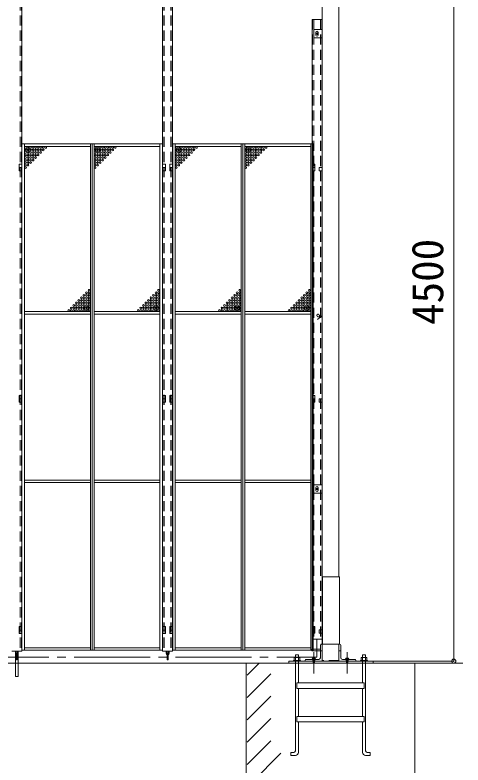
# Model space of a CAD drawing. Units: millimetres, scale not verified. Extents: x -12406 to 12406, y -8553 to 8553.
# Drawn here: x 577 to 3231, y -5180 to -732 of the extents above; entities that cross this region are included whole.
import ezdxf
from ezdxf.enums import TextEntityAlignment as Align

# ---------------------------------------------------------------- set-up
doc = ezdxf.new("R2010")
doc.units = ezdxf.units.MM
doc.header["$LTSCALE"] = 50
doc.header["$PDMODE"] = 32
doc.header["$PDSIZE"] = 25
for name, pattern in [('CHAIN2', [12, 9, -1, 1, -1]), ('DASHED1', [1.8, 1.2, -0.6]), ('DOUBLE_CHAIN2', [12.8, 9, -1, 0.6, -0.6, 0.6, -1])]:
    doc.linetypes.add(name, pattern=pattern)
doc.layers.add('0-0_0', color=7, linetype='Continuous', lineweight=9)
doc.layers.add('0-A_ﾒッｼュﾊﾟﾈﾙ用ﾌﾞﾛッｸ', color=7, linetype='Continuous', lineweight=9)
doc.styles.add('ＭＳ ゴシック', font='')
doc.styles.get('ＭＳ ゴシック').set_extended_font_data('MS Gothic')

msp = doc.modelspace()

# ---------------------------------------------------------------- linework, layer by layer
at = {"layer": '0-0_0'}
for p, q in [((2496.06, -64), (2496.06, -4063.67)), ((3176.06, -4564.01), (3176.06, -64)), ((3176.06, -164), (3176.06, -4464.01)), ((617.6, -4504.12), (617.6, -284.34)), ((1450.6, -4504.12), (1450.6, -284.34)), ((1510.6, -4504.12), (1510.6, -284.34)), ((2396.07, -4563.62), (2396.07, -463.97)), ((2336.18, -757.78), (2395.88, -757.78)), ((2336.18, -4433.19), (2336.18, -757.78)), ((2393.59, -776.78), (2396.07, -776.78)), ((2395.88, -4433.19), (2395.88, -776.78)), ((2358.57, -834.94), (2358.57, -850.94)), ((2373.57, -834.94), (2373.57, -850.94)), ((617.79, -1496.33), (617.79, -4499.33)), ((1450.3, -1496.33), (617.79, -1496.33)), ((632.8, -4499.33), (632.8, -1496.33)), ((1023.04, -1511.33), (632.8, -1511.33)), ((1023.04, -4499.33), (1023.04, -1496.33)), ((1034.05, -4499.33), (1034.05, -1496.33)), ((1045.05, -4499.33), (1045.05, -1496.33)), ((1045.05, -1511.33), (1435.3, -1511.33)), ((1435.3, -4499.33), (1435.3, -1496.33)), ((1450.3, -1496.33), (1450.3, -4499.33)), ((1510.8, -1496.33), (1510.8, -4499.33)), ((2343.3, -1496.33), (1510.8, -1496.33)), ((1525.79, -4499.33), (1525.79, -1496.33)), ((1916.05, -1511.33), (1525.79, -1511.33)), ((1916.05, -4499.33), (1916.05, -1496.33)), ((1927.05, -4499.33), (1927.05, -1496.33)), ((1938.05, -4499.33), (1938.05, -1496.33)), ((1938.05, -1511.33), (2328.3, -1511.33)), ((2328.3, -4499.33), (2328.3, -1496.33)), ((2336.39, -1496.33), (2336.39, -4499.33)), ((2343.3, -1496.33), (2343.3, -4499.33)), ((617.89, -1616.33), (600.89, -1616.33)), ((600.89, -1636.33), (617.79, -1636.33)), ((1450.3, -1616.33), (1467.3, -1616.33)), ((1467.3, -1636.33), (1450.3, -1636.33)), ((1450.6, -1659.27), (1450.6, -1639.27)), ((1510.8, -1616.33), (1493.89, -1616.33)), ((1493.89, -1636.33), (1510.8, -1636.33)), ((2336.39, -1616.33), (2353.39, -1616.33)), ((2353.39, -1636.33), (2336.39, -1636.33)), ((2343.59, -1659.27), (2343.59, -1639.27)), ((1023.04, -2490.33), (632.8, -2490.33)), ((1045.05, -2490.33), (1435.3, -2490.33)), ((1916.05, -2490.33), (1525.79, -2490.33)), ((1938.05, -2490.33), (2328.3, -2490.33)), ((1023.04, -2505.33), (632.8, -2505.33)), ((1045.05, -2505.33), (1435.3, -2505.33)), ((1916.05, -2505.33), (1525.79, -2505.33)), ((1938.05, -2505.33), (2328.3, -2505.33)), ((1450.6, -3009.2), (1450.6, -3029.2)), ((1493.89, -3007.83), (1510.8, -3007.83)), ((2353.39, -3007.4), (2336.18, -3007.4)), ((2336.39, -2987.83), (2353.39, -2987.83)), ((1023.04, -3490.33), (632.8, -3490.33)), ((1023.04, -3505.33), (632.8, -3505.33)), ((1045.05, -3490.33), (1435.3, -3490.33)), ((1045.05, -3505.33), (1435.3, -3505.33)), ((1916.05, -3490.33), (1525.79, -3490.33)), ((1916.05, -3505.33), (1525.79, -3505.33)), ((1938.05, -3490.33), (2328.3, -3490.33)), ((1938.05, -3505.33), (2328.3, -3505.33)), ((2358.57, -3535.28), (2358.57, -3551.28)), ((2373.57, -3535.28), (2373.57, -3551.28)), ((1450.6, -4379.14), (1450.6, -4399.13)), ((1493.89, -4359.34), (1510.8, -4359.34)), ((1510.8, -4379.33), (1493.89, -4379.33)), ((1493.89, -4379.34), (1510.6, -4379.34)), ((2353.39, -4378.47), (2336.18, -4378.47)), ((2353.39, -4359.33), (2336.39, -4359.33)), ((2336.39, -4378.48), (2353.32, -4378.48)), ((2336.18, -4433.19), (2395.88, -4433.19)), ((1023.04, -4484.33), (632.8, -4484.33)), ((1045.05, -4484.33), (1435.3, -4484.33)), ((1916.05, -4484.33), (1525.79, -4484.33)), ((1938.05, -4484.33), (2328.3, -4484.33)), ((2386.07, -4468.63), (2386.07, -4543.63)), ((2396.07, -4463.64), (2391.07, -4463.64)), ((2399.27, -4463.64), (2501.05, -4463.64)), ((2496.06, -4563.62), (2496.06, -4463.64)), ((2506.05, -4468.63), (2506.05, -4543.63)), ((617.6, -4504.34), (557.6, -4504.34)), ((579.09, -4504.34), (579.09, -4517.84)), ((579.62, -4575.62), (579.62, -4504.34)), ((584.1, -4504.34), (584.1, -4517.84)), ((585.1, -4518.84), (585.1, -4553.84)), ((590.1, -4518.84), (590.1, -4553.84)), ((591.1, -4504.34), (591.1, -4517.84)), ((595.62, -4575.62), (595.62, -4504.34)), ((596.1, -4504.34), (596.1, -4517.84)), ((1450.3, -4499.33), (617.79, -4499.33)), ((1510.6, -4504.34), (1450.6, -4504.34)), ((1472.1, -4504.34), (1472.1, -4517.84)), ((1477.09, -4504.34), (1477.09, -4517.84)), ((1478.1, -4518.84), (1478.1, -4553.84)), ((1483.1, -4518.84), (1483.1, -4553.84)), ((1484.1, -4504.34), (1484.1, -4517.84)), ((1489.1, -4504.34), (1489.1, -4517.84)), ((2343.3, -4499.33), (1510.8, -4499.33)), ((2237.9, -4528.2), (2237.9, -5096.3)), ((2253.81, -4526.2), (2239.9, -4526.2)), ((2255.81, -4693.35), (2255.81, -4528.2)), ((2386.07, -4493.63), (2338.07, -4493.63)), ((2338.07, -4503.63), (2396.07, -4503.63)), ((2496.06, -4503.63), (2506.05, -4503.63)), ((2635.88, -4528.19), (2635.88, -4693.35)), ((2651.8, -4526.2), (2637.87, -4526.2)), ((2653.78, -5096.3), (2653.78, -4528.19)), ((-11853.95, -4575.62), (3146.05, -4575.62)), ((1945.6, -4575.62), (1945.6, -5575.62)), ((1952.2, -4646.93), (2024.13, -4575)), ((2199.1, -4564), (2698.56, -4564)), ((2199.1, -4564), (2199.1, -4575.5)), ((2229.94, -4560.07), (2229.94, -4544.16)), ((2231.93, -4542.17), (2261.78, -4542.17)), ((2263.77, -4544.16), (2263.77, -4560.07)), ((2296.08, -4558.62), (2296.08, -4563.62)), ((2296.08, -4563.62), (2596.05, -4563.62)), ((2376.06, -4553.63), (2301.07, -4553.63)), ((2338.39, -4551.62), (2338.39, -4547.64)), ((2340.38, -4545.65), (2352.32, -4545.65)), ((2340.38, -4553.61), (2340.38, -4563.56)), ((2350.33, -4553.61), (2342.37, -4553.61)), ((2350.33, -4555.6), (2342.37, -4553.61)), ((2350.33, -4557.59), (2342.37, -4555.6)), ((2350.33, -4559.58), (2342.37, -4557.59)), ((2350.33, -4561.57), (2342.37, -4559.58)), ((2350.33, -4563.56), (2342.37, -4561.57)), ((2350.33, -4565.55), (2342.37, -4563.56)), ((2350.33, -4567.54), (2342.37, -4565.55)), ((2350.33, -4569.53), (2342.37, -4567.54)), ((2350.33, -4571.52), (2342.37, -4569.53)), ((2350.33, -4573.51), (2342.37, -4571.52)), ((2350.33, -4575.5), (2342.37, -4573.51)), ((2352.32, -4553.61), (2352.32, -4563.56)), ((2354.31, -4547.64), (2354.31, -4551.62)), ((2516.06, -4553.63), (2591.05, -4553.63)), ((2537.38, -4551.62), (2537.38, -4547.64)), ((2539.37, -4545.65), (2551.31, -4545.65)), ((2539.37, -4553.61), (2539.37, -4563.56)), ((2541.36, -4551.62), (2541.36, -4545.65)), ((2549.32, -4553.61), (2541.36, -4553.61)), ((2549.32, -4555.6), (2541.36, -4553.61)), ((2549.32, -4557.59), (2541.36, -4555.6)), ((2549.32, -4559.58), (2541.36, -4557.59)), ((2549.32, -4561.57), (2541.36, -4559.58)), ((2549.32, -4563.56), (2541.36, -4561.57)), ((2549.32, -4565.55), (2541.36, -4563.56)), ((2549.32, -4567.54), (2541.36, -4565.55)), ((2549.32, -4569.53), (2541.36, -4567.54)), ((2549.32, -4571.52), (2541.36, -4569.53)), ((2549.32, -4573.51), (2541.36, -4571.52)), ((2549.32, -4575.5), (2541.36, -4573.51)), ((2549.32, -4551.62), (2549.32, -4545.65)), ((2551.31, -4553.61), (2551.31, -4563.56)), ((2553.3, -4547.64), (2553.3, -4551.62)), ((2566.7, -4564.01), (3177.06, -4564.01)), ((2596.05, -4558.62), (2596.05, -4563.62)), ((2627.92, -4560.07), (2627.92, -4544.16)), ((2629.91, -4542.17), (2659.75, -4542.17)), ((2661.75, -4544.16), (2661.75, -4560.07)), ((2698.56, -4564), (2698.56, -4575.5)), ((2945.6, -4575.62), (2945.6, -5575.62)), ((3064.9, -4575.62), (3230.64, -4575.62)), ((1952.2, -4779.51), (2093.2, -4638.51)), ((2255.81, -4892.34), (2255.81, -4725.18)), ((2635.88, -4725.18), (2635.88, -4892.34)), ((1952.2, -4912.09), (2093.2, -4771.09)), ((1952.2, -5044.67), (2093.2, -4903.67)), ((2255.81, -5105.25), (2255.81, -4924.18)), ((2635.88, -4924.18), (2635.88, -5105.25)), ((1952.2, -5177.26), (2093.2, -5036.26)), ((1952.2, -5309.84), (2151.8, -5110.24)), ((2237.9, -5123.16), (2211.04, -5123.16)), ((2653.78, -5123.16), (2680.65, -5123.16))]:
    msp.add_line(p, q, dxfattribs=at)
at = {"layer": '0-0_0', "linetype": 'DASHED1'}
for p, q in [((607.6, -284.34), (607.6, -4504.34)), ((615.29, -284.34), (615.29, -4504.34)), ((1452.89, -284.34), (1452.89, -4504.34)), ((1460.6, -284.34), (1460.6, -4504.34)), ((1500.6, -284.34), (1500.6, -4504.34)), ((1508.3, -284.34), (1508.3, -4504.34)), ((2338.47, -757.78), (2338.47, -4433.19)), ((2346.13, -757.78), (2346.13, -4433.19)), ((2385.93, -757.78), (2385.93, -4433.19)), ((2393.59, -757.78), (2393.59, -4433.19)), ((2366.71, -2516.99), (2369.34, -2520.01)), ((2397.11, -2513.11), (2368.42, -2538.02)), ((2376.53, -2508.47), (2379.15, -2511.49)), ((2496.06, -4559.12), (2396.07, -4559.12))]:
    msp.add_line(p, q, dxfattribs=at)
at = {"layer": '0-0_0', "linetype": 'DOUBLE_CHAIN2'}
for p, q in [((2338.47, -776.78), (2338.47, -757.78)), ((2346.13, -776.78), (2346.13, -757.78)), ((2385.93, -776.78), (2385.93, -757.78)), ((2393.59, -776.78), (2393.59, -757.78)), ((2365.26, -4433.4), (2365.26, -4539.85)), ((579.62, -4654.34), (579.62, -4575.62)), ((595.62, -4654.34), (595.62, -4575.62)), ((579.62, -4654.34), (595.62, -4654.34))]:
    msp.add_line(p, q, dxfattribs=at)
at = {"layer": '0-0_0', "linetype": 'CHAIN2'}
for p, q in [((2371.01, -842.35), (2361.05, -842.35)), ((2366.03, -837.38), (2366.03, -847.33)), ((2371.01, -3542.69), (2361.05, -3542.69)), ((2366.03, -3537.72), (2366.03, -3547.67)), ((2346.35, -4509.83), (2346.35, -4637.19)), ((2545.34, -4509.83), (2545.34, -4637.19)), ((-11073.15, -4539.85), (2365.26, -4539.85))]:
    msp.add_line(p, q, dxfattribs=at)
at = {"layer": '0-0_0'}
for points in [[(2396.07, -867.94), (2346.07, -867.94), (2346.07, -817.94), (2396.07, -817.94)], [(600.89, -1616.33), (600.89, -1656.33), (617.6, -1656.33)], [(1467.3, -1616.33), (1467.3, -1656.33), (1450.6, -1656.33)], [(1493.89, -1616.33), (1493.89, -1656.33), (1510.6, -1656.33)], [(2336.18, -1656.23), (2353.39, -1656.23), (2353.39, -1616.33)], [(2395.88, -1656.23), (2378.66, -1656.23), (2378.66, -1636.33), (2395.88, -1636.33)], [(617.89, -2987.83), (600.89, -2987.83), (600.89, -3007.83), (617.79, -3007.83)], [(617.6, -3027.83), (600.89, -3027.83), (600.89, -3007.83), (617.6, -3007.83)], [(1450.3, -2987.83), (1467.3, -2987.83), (1467.3, -3007.83), (1450.3, -3007.83)], [(1450.6, -3027.83), (1467.3, -3027.83), (1467.3, -3007.83), (1450.6, -3007.83)], [(1510.8, -2987.83), (1493.89, -2987.83), (1493.89, -3007.83)], [(1510.6, -3027.83), (1493.89, -3027.83), (1493.89, -3007.83), (1510.6, -3007.83)], [(2336.18, -3027.3), (2353.39, -3027.3), (2353.39, -2987.83)], [(2395.88, -3027.3), (2378.66, -3027.3), (2378.66, -3007.4), (2395.88, -3007.4)], [(2396.07, -3568.28), (2346.07, -3568.28), (2346.07, -3518.29), (2396.07, -3518.29)], [(2399.27, -4463.64), (2399.27, -4063.67), (2499.26, -4063.67), (2499.26, -4463.64)], [(617.79, -4379.33), (600.89, -4379.33), (600.89, -4359.33), (617.79, -4359.33)], [(617.6, -4399.33), (600.89, -4399.33), (600.89, -4379.34), (617.6, -4379.34)], [(1450.3, -4379.33), (1467.3, -4379.33), (1467.3, -4359.33), (1450.3, -4359.33)], [(1450.6, -4399.33), (1467.3, -4399.33), (1467.3, -4379.34), (1450.6, -4379.34)], [(1510.6, -4399.33), (1493.89, -4399.33), (1493.89, -4359.34)], [(2336.18, -4398.37), (2353.39, -4398.37), (2353.39, -4359.33)], [(2395.88, -4398.37), (2378.66, -4398.37), (2378.66, -4378.47), (2395.88, -4378.47)], [(2342.37, -4545.65), (2342.37, -4575.5), (2350.33, -4575.5), (2350.33, -4545.65)], [(2541.36, -4551.62), (2541.36, -4575.5), (2549.32, -4575.5), (2549.32, -4551.62)], [(2211.04, -5123.16), (2211.04, -5105.25), (2228.94, -5105.25)], [(2680.65, -5123.16), (2680.65, -5105.25), (2662.74, -5105.25)]]:
    msp.add_lwpolyline(points, dxfattribs=at)
for points in [[(2267.75, -4560.07), (2225.96, -4560.07), (2225.96, -4564.05), (2267.75, -4564.05)], [(2358.29, -4553.61), (2334.41, -4553.61), (2334.41, -4551.62), (2358.29, -4551.62)], [(2557.28, -4553.61), (2533.4, -4553.61), (2533.4, -4551.62), (2557.28, -4551.62)], [(2665.72, -4560.07), (2623.94, -4560.07), (2623.94, -4564.05), (2665.72, -4564.05)], [(2644.83, -4725.18), (2246.86, -4725.18), (2246.86, -4693.35), (2644.83, -4693.35)], [(2644.83, -4924.18), (2246.86, -4924.18), (2246.86, -4892.34), (2644.83, -4892.34)]]:
    msp.add_lwpolyline(points, close=True, dxfattribs=at)
for centre in [(2366.03, -842.35), (2366.03, -3542.69)]:
    msp.add_circle(centre, 4.97, dxfattribs=at)
for centre, radius, start, end in [((2366.07, -834.94), 7.5, 0, 180), ((2366.07, -850.94), 7.5, 180, 0), ((2366.07, -3535.28), 7.5, 0, 180), ((2366.07, -3551.28), 7.5, 180, 0), ((2391.07, -4468.63), 5, 90, 180), ((2501.05, -4468.63), 5, 0, 90), ((587.59, -4517.84), 8.5, 180, 252.895), ((587.59, -4517.84), 3.5, 180, 224.415), ((587.59, -4518.84), 2.5, 0, 180), ((587.59, -4517.84), 3.5, 315.585, 0), ((587.59, -4517.84), 8.5, 287.105, 0), ((1480.6, -4517.84), 8.5, 180, 252.895), ((1480.6, -4517.84), 3.5, 180, 224.415), ((1480.6, -4518.84), 2.5, 0, 180), ((1480.6, -4517.84), 3.5, 315.585, 0), ((1480.6, -4517.84), 8.5, 287.105, 0), ((2239.9, -4528.2), 2, 90, 180), ((2253.81, -4528.2), 2, 0, 90), ((2338.07, -4498.63), 5, 90, 270), ((2637.87, -4528.19), 1.99, 90, 180), ((2651.8, -4528.19), 1.99, 0, 90), ((587.59, -4553.84), 2.5, 180, 0), ((1480.6, -4553.84), 2.5, 180, 0), ((2231.93, -4544.16), 1.99, 90, 180), ((2261.78, -4544.16), 1.99, 0, 90), ((2301.07, -4558.62), 5, 90, 180), ((2340.38, -4547.64), 1.99, 90, 180), ((2352.32, -4547.64), 1.99, 0, 90), ((2376.06, -4543.63), 10, 270, 0), ((2516.06, -4543.63), 10, 180, 270), ((2539.37, -4547.64), 1.99, 90, 180), ((2551.31, -4547.64), 1.99, 0, 90), ((2591.05, -4558.62), 5, 0, 90), ((2629.91, -4544.16), 1.99, 90, 180), ((2659.75, -4544.16), 1.99, 0, 90), ((2228.94, -5096.3), 8.96, 270, 0), ((2237.9, -5105.25), 17.91, 270, 0), ((2653.78, -5105.25), 17.91, 180, 270), ((2662.74, -5096.3), 8.96, 180, 270)]:
    msp.add_arc(centre, radius, start, end, dxfattribs=at)
at = {"layer": '0-0_0', "linetype": 'DASHED1'}
for centre, start, end in [((2371.62, -2512.72), 40.974, 220.974), ((2374.24, -2515.74), 220.974, 40.974)]:
    msp.add_arc(centre, 6.5, start, end, dxfattribs=at)
at = {"layer": '0-0_0', "linetype": 'DOUBLE_CHAIN2'}
msp.add_arc((2551.31, -4547.64), 1.99, 0, 90, dxfattribs=at)
at = {"layer": '0-0_0'}
msp.add_point((3176.06, -4564.01), dxfattribs=at)
at = {"layer": '0-A_ﾒッｼュﾊﾟﾈﾙ用ﾌﾞﾛッｸ'}
for centre in [(638.79, -1517.33), (638.79, -1532.33), (638.79, -1547.33), (653.8, -1517.33), (653.8, -1532.33), (653.8, -1547.33), (668.79, -1517.33), (668.79, -1532.33), (668.79, -1547.33), (683.8, -1517.33), (683.8, -1532.33), (683.8, -1547.33), (698.79, -1517.33), (698.79, -1532.33), (698.79, -1547.33), (713.79, -1517.33), (713.79, -1532.33), (713.79, -1547.33), (728.8, -1517.33), (728.8, -1532.33), (728.8, -1547.33), (743.79, -1517.33), (743.79, -1532.33), (758.8, -1517.33), (1051.05, -1517.33), (1051.05, -1532.33), (1051.05, -1547.33), (1066.05, -1517.33), (1066.05, -1532.33), (1066.05, -1547.33), (1081.04, -1517.33), (1081.04, -1532.33), (1081.04, -1547.33), (1096.05, -1517.33), (1096.05, -1532.33), (1096.05, -1547.33), (1111.05, -1517.33), (1111.05, -1532.33), (1111.05, -1547.33), (1126.05, -1517.33), (1126.05, -1532.33), (1126.05, -1547.33), (1141.05, -1517.33), (1141.05, -1532.33), (1141.05, -1547.33), (1156.04, -1517.33), (1156.04, -1532.33), (1171.05, -1517.33), (1531.8, -1517.33), (1531.8, -1532.33), (1531.8, -1547.33), (1546.8, -1517.33), (1546.8, -1532.33), (1546.8, -1547.33), (1561.8, -1517.33), (1561.8, -1532.33), (1561.8, -1547.33), (1576.8, -1517.33), (1576.8, -1532.33), (1576.8, -1547.33), (1591.79, -1517.33), (1591.79, -1532.33), (1591.79, -1547.33), (1606.8, -1517.33), (1606.8, -1532.33), (1606.8, -1547.33), (1621.79, -1517.33), (1621.79, -1532.33), (1621.79, -1547.33), (1636.8, -1517.33), (1636.8, -1532.33), (1651.79, -1517.33), (1944.04, -1517.33), (1944.04, -1532.33), (1944.04, -1547.33), (1959.05, -1517.33), (1959.05, -1532.33), (1959.05, -1547.33), (1974.04, -1517.33), (1974.04, -1532.33), (1974.04, -1547.33), (1989.05, -1517.33), (1989.05, -1532.33), (1989.05, -1547.33), (2004.05, -1517.33), (2004.05, -1532.33), (2004.05, -1547.33), (2019.04, -1517.33), (2019.04, -1532.33), (2019.04, -1547.33), (2034.05, -1517.33), (2034.05, -1532.33), (2034.05, -1547.33), (2049.05, -1517.33), (2049.05, -1532.33), (2064.05, -1517.33), (638.79, -1562.33), (638.79, -1577.33), (638.79, -1592.33), (653.8, -1562.33), (653.8, -1577.33), (653.8, -1592.33), (668.79, -1562.33), (668.79, -1577.33), (668.79, -1592.33), (683.8, -1562.33), (683.8, -1577.33), (683.8, -1592.33), (698.79, -1562.33), (698.79, -1577.33), (713.79, -1562.33), (1051.05, -1562.33), (1051.05, -1577.33), (1051.05, -1592.33), (1066.05, -1562.33), (1066.05, -1577.33), (1066.05, -1592.33), (1081.04, -1562.33), (1081.04, -1577.33), (1081.04, -1592.33), (1096.05, -1562.33), (1096.05, -1577.33), (1096.05, -1592.33), (1111.05, -1562.33), (1111.05, -1577.33), (1126.05, -1562.33), (1531.8, -1562.33), (1531.8, -1577.33), (1531.8, -1592.33), (1546.8, -1562.33), (1546.8, -1577.33), (1546.8, -1592.33), (1561.8, -1562.33), (1561.8, -1577.33), (1561.8, -1592.33), (1576.8, -1562.33), (1576.8, -1577.33), (1576.8, -1592.33), (1591.79, -1562.33), (1591.79, -1577.33), (1606.8, -1562.33), (1944.04, -1562.33), (1944.04, -1577.33), (1944.04, -1592.33), (1959.05, -1562.33), (1959.05, -1577.33), (1959.05, -1592.33), (1974.04, -1562.33), (1974.04, -1577.33), (1974.04, -1592.33), (1989.05, -1562.33), (1989.05, -1577.33), (1989.05, -1592.33), (2004.05, -1562.33), (2004.05, -1577.33), (2019.04, -1562.33), (638.79, -1607.33), (638.79, -1622.33), (638.79, -1637.33), (653.8, -1607.33), (653.8, -1622.33), (668.79, -1607.33), (1051.05, -1607.33), (1051.05, -1622.33), (1051.05, -1637.33), (1066.05, -1607.33), (1066.05, -1622.33), (1081.04, -1607.33), (1531.8, -1607.33), (1531.8, -1622.33), (1531.8, -1637.33), (1546.8, -1607.33), (1546.8, -1622.33), (1561.8, -1607.33), (1944.04, -1607.33), (1944.04, -1622.33), (1944.04, -1637.33), (1959.05, -1607.33), (1959.05, -1622.33), (1974.04, -1607.33), (984.8, -2394.33), (999.79, -2379.33), (999.79, -2394.33), (1014.79, -2364.33), (1014.79, -2379.33), (1014.79, -2394.33), (1397.05, -2394.33), (1412.05, -2379.33), (1412.05, -2394.33), (1427.05, -2364.33), (1427.05, -2379.33), (1427.05, -2394.33), (1877.8, -2394.33), (1892.79, -2379.33), (1892.79, -2394.33), (1907.8, -2364.33), (1907.8, -2379.33), (1907.8, -2394.33), (2290.05, -2394.33), (2305.05, -2379.33), (2305.05, -2394.33), (2320.05, -2364.33), (2320.05, -2379.33), (2320.05, -2394.33), (939.79, -2439.33), (954.8, -2424.33), (954.8, -2439.33), (969.8, -2409.33), (969.8, -2424.33), (969.8, -2439.33), (984.8, -2409.33), (984.8, -2424.33), (984.8, -2439.33), (999.79, -2409.33), (999.79, -2424.33), (999.79, -2439.33), (1014.79, -2409.33), (1014.79, -2424.33), (1014.79, -2439.33), (1352.05, -2439.33), (1367.05, -2424.33), (1367.05, -2439.33), (1382.04, -2409.33), (1382.04, -2424.33), (1382.04, -2439.33), (1397.05, -2409.33), (1397.05, -2424.33), (1397.05, -2439.33), (1412.05, -2409.33), (1412.05, -2424.33), (1412.05, -2439.33), (1427.05, -2409.33), (1427.05, -2424.33), (1427.05, -2439.33), (1832.8, -2439.33), (1847.8, -2424.33), (1847.8, -2439.33), (1862.79, -2409.33), (1862.79, -2424.33), (1862.79, -2439.33), (1877.8, -2409.33), (1877.8, -2424.33), (1877.8, -2439.33), (1892.79, -2409.33), (1892.79, -2424.33), (1892.79, -2439.33), (1907.8, -2409.33), (1907.8, -2424.33), (1907.8, -2439.33), (2245.05, -2439.33), (2260.05, -2424.33), (2260.05, -2439.33), (2275.05, -2409.33), (2275.05, -2424.33), (2275.05, -2439.33), (2290.05, -2409.33), (2290.05, -2424.33), (2290.05, -2439.33), (2305.05, -2409.33), (2305.05, -2424.33), (2305.05, -2439.33), (2320.05, -2409.33), (2320.05, -2424.33), (2320.05, -2439.33), (894.8, -2484.33), (909.8, -2469.33), (909.8, -2484.33), (924.79, -2454.33), (924.79, -2469.33), (924.79, -2484.33), (939.79, -2454.33), (939.79, -2469.33), (939.79, -2484.33), (954.8, -2454.33), (954.8, -2469.33), (954.8, -2484.33), (969.8, -2454.33), (969.8, -2469.33), (969.8, -2484.33), (984.8, -2454.33), (984.8, -2469.33), (984.8, -2484.33), (999.79, -2454.33), (999.79, -2469.33), (999.79, -2484.33), (1014.79, -2454.33), (1014.79, -2469.33), (1014.79, -2484.33), (1307.04, -2484.33), (1322.05, -2469.33), (1322.05, -2484.33), (1337.05, -2454.33), (1337.05, -2469.33), (1337.05, -2484.33), (1352.05, -2454.33), (1352.05, -2469.33), (1352.05, -2484.33), (1367.05, -2454.33), (1367.05, -2469.33), (1367.05, -2484.33), (1382.04, -2454.33), (1382.04, -2469.33), (1382.04, -2484.33), (1397.05, -2454.33), (1397.05, -2469.33), (1397.05, -2484.33), (1412.05, -2454.33), (1412.05, -2469.33), (1412.05, -2484.33), (1427.05, -2454.33), (1427.05, -2469.33), (1427.05, -2484.33), (1787.79, -2484.33), (1802.8, -2469.33), (1802.8, -2484.33), (1817.79, -2454.33), (1817.79, -2469.33), (1817.79, -2484.33), (1832.8, -2454.33), (1832.8, -2469.33), (1832.8, -2484.33), (1847.8, -2454.33), (1847.8, -2469.33), (1847.8, -2484.33), (1862.79, -2454.33), (1862.79, -2469.33), (1862.79, -2484.33), (1877.8, -2454.33), (1877.8, -2469.33), (1877.8, -2484.33), (1892.79, -2454.33), (1892.79, -2469.33), (1892.79, -2484.33), (1907.8, -2454.33), (1907.8, -2469.33), (1907.8, -2484.33), (2200.05, -2484.33), (2215.05, -2469.33), (2215.05, -2484.33), (2230.05, -2454.33), (2230.05, -2469.33), (2230.05, -2484.33), (2245.05, -2454.33), (2245.05, -2469.33), (2245.05, -2484.33), (2260.05, -2454.33), (2260.05, -2469.33), (2260.05, -2484.33), (2275.05, -2454.33), (2275.05, -2469.33), (2275.05, -2484.33), (2290.05, -2454.33), (2290.05, -2469.33), (2290.05, -2484.33), (2305.05, -2454.33), (2305.05, -2469.33), (2305.05, -2484.33), (2320.05, -2454.33), (2320.05, -2469.33), (2320.05, -2484.33)]:
    msp.add_circle(centre, 5, dxfattribs=at)
for p in [(653.8, -1532.33), (1066.05, -1532.33), (1546.8, -1532.33), (1959.05, -1532.33), (999.79, -2469.33), (1412.05, -2469.33), (1892.79, -2469.33), (2305.05, -2469.33)]:
    msp.add_point(p, dxfattribs=at)

# ---------------------------------------------------------------- texts
at = {"layer": '0-0_0', "style": 'ＭＳ ゴシック'}
msp.add_text('4500', height=187.7, rotation=90, dxfattribs=at).set_placement((3170.23, -2570.01), align=Align.BOTTOM_LEFT)

doc.saveas('drawing.dxf')
